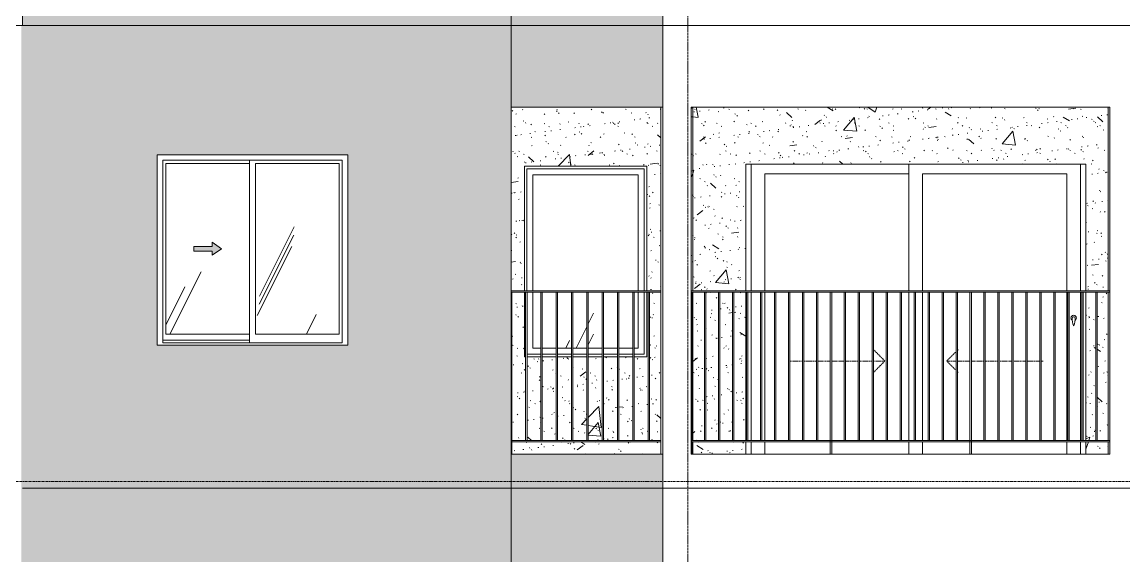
# Model space of a CAD drawing. Header units: millimetres. Extents: x -134153 to 99383, y -5233 to 35400.
# Drawn here: x 56565 to 64664, y 11852 to 15775 of the extents above; entities that cross this region are included whole.
import ezdxf

# ---------------------------------------------------------------- set-up
doc = ezdxf.new("R2010")
doc.units = ezdxf.units.MM
for name, pattern in [('1 NÉT CALL OUT', [6, 3, -3]), ('Centre', [31.75, 6.35, -4.7625, 15.875, -4.7625]), ('Dash', [6, 3, -3]), ('Grid Line', [22.225, 12.7, -3.175, 3.175, -3.175])]:
    doc.linetypes.add(name, pattern=pattern)
for name, color, linetype, lineweight in [('0-2', 250, 'Continuous', 5), ('A-DETL-GENF', 92, 'Continuous', 9), ('A-DETL-GENF-1', 92, '1 NÉT CALL OUT', 9), ('A-DOOR', 31, 'Continuous', 9), ('A-DOOR-FRAM', 31, 'Continuous', 9), ('A-DOOR-HDLN', 31, 'Dash', 9), ('A-FLOR-HRAL', 11, 'Continuous', 9), ('A-FLOR-HRAL-1', 253, 'Continuous', 9), ('A-FLOR-LEVL-2', 51, 'Centre', 9), ('A-GLAZ', 151, 'Continuous', 9), ('A-GLAZ-1', 253, 'Continuous', 9), ('A-GLAZ-2', 7, 'Continuous', 9), ('A-GLAZ-3', 7, '1 NÉT CALL OUT', 9), ('A-WALL', 113, 'Continuous', 9), ('A-WALL-PATT-1', 9, 'Continuous', 9), ('A-WALL-PATT-2', 111, 'Continuous', 5), ('I-WALL', 2, 'Continuous', 9), ('I-WALL-1', 7, 'Continuous', 9), ('S-COLS-1', 7, 'Continuous', 9), ('S-GRID-1', 1, 'Grid Line', 9)]:
    doc.layers.add(name, color=color, linetype=linetype, lineweight=lineweight)
pattern_1 = [(50, (82572.6, 0), (1165.978, -102.01), [121.92, -1341.12]), (355, (82572.6, 0), (-225.554, 1222.763), [97.536, -1072.896]), (100.451, (82669.8, -8.5), (940.433, 1120.746), [103.616, -1139.776]), (46.184, (82572.6, 325.1), (1734.91, -269.074), [182.88, -2011.68]), (96.636, (82717.2, 302.7), (1519.38, 1583.54), [155.42, -1709.66]), (351.184, (82572.6, 325.1), (1519.39, 1583.52), [146.3, -1609.34]), (21, (82735.2, 243.8), (970.332, -654.498), [121.92, -1341.12]), (326, (82735.2, 243.8), (395.533, 1178.804), [97.536, -1072.896]), (71.451, (82816, 189.3), (1365.87, 524.296), [103.616, -1139.776]), (37.5, (82572.62, 0), (19.767, 541.153), [53.645, -1006.246, 53.645, -1035.507, -1076.96]), (37.5, (82572.62, 0), (19.767, 541.153), [-2149.043, 53.645, -1023.315]), (7.5, (82572.6, 0), (427.646, 641.156), [53.645, -567.334, 53.645, -981.862, -410.464]), (7.5, (82572.6, 0), (427.646, 641.156), [-1656.486, 53.645, -356.82]), (327.5, (82210.1, 0), (867.782, -36.665), [53.645, -352.755, 53.645, -1214.323, -1682.496]), (327.5, (82210.1, 0), (867.782, -36.665), [-1674.368, 53.645, -1628.85]), (317.5, (82047.56, 0), (948.028, 162.73), [53.645, -474.675, 53.645, -788.416, -1194.816]), (317.5, (82047.56, 0), (948.028, 162.73), [-1370.38, 53.645, -1141.17])]
pattern_2 = [(37.5, (82572.62, 0), (-5.1206, 156.61216), [5.364, -118.181, 5.364, -132.812, -132.08]), (37.5, (82572.62, 0), (-5.1206, 156.61216), [-261.722, 5.364, -126.716]), (7.5, (82572.62, 0), (143.847, 229.3842), [5.364, -61.285, 5.364, -105.989, -42.672]), (7.5, (82572.62, 0), (143.847, 229.3842), [-178.003, 5.364, -37.308]), (327.5, (82472.65, 0), (253.1176, 0.4601), [5.364, -35.276, 5.364, -140.94, -191.008]), (327.5, (82472.65, 0), (253.1176, 0.4601), [-186.944, 5.364, -185.644]), (317.5, (82472.65, 0), (244.3381, 71.3376), [5.364, -14.956, 5.364, -90.546, -109.728]), (317.5, (82472.65, 0), (244.3381, 71.3376), [-116.23, 5.364, -104.364])]
pattern_3 = [(63.435, (84482.24, 111.3), (-0.002, 1625.6), [567.96, -3066.99]), (63.435, (82856.64, 111.3), (-0.002, 1625.6), [567.96, -3066.99]), (63.435, (85260.4, 425.35), (-0.002, 1625.6), [567.96, -3066.99]), (63.435, (83634.8, 425.35), (-0.002, 1625.6), [567.96, -3066.99]), (63.435, (85142.64, 314.5), (-0.002, 1625.6), [567.96, -3066.99]), (63.435, (83517.04, 314.5), (-0.002, 1625.6), [567.96, -3066.99]), (63.435, (85022.6, 949.4), (-0.002, 1625.6), [276.06, -3358.9]), (63.435, (83397, 949.4), (-0.002, 1625.6), [276.06, -3358.9]), (63.435, (84944.06, 851.15), (-0.002, 1625.6), [567.96, -3066.99]), (63.435, (83318.46, 851.15), (-0.002, 1625.6), [567.96, -3066.99]), (63.435, (84957.9, 921.7), (-0.002, 1625.6), [567.96, -3066.99]), (63.435, (83332.3, 921.7), (-0.002, 1625.6), [567.96, -3066.99]), (63.435, (84302.1, 612.2), (-0.002, 1625.6), [567.96, -3066.99]), (63.435, (82676.5, 612.2), (-0.002, 1625.6), [567.96, -3066.99]), (63.435, (84315.9, 695.35), (-0.002, 1625.6), [567.96, -3066.99]), (63.435, (82690.3, 695.35), (-0.002, 1625.6), [567.96, -3066.99]), (63.435, (84319.65, 755.3), (-0.002, 1625.6), [567.96, -3066.99]), (63.435, (82694.05, 755.3), (-0.002, 1625.6), [567.96, -3066.99])]

# ---------------------------------------------------------------- blocks, each defined once
blk = doc.blocks.new('NCV_TKTC_KET CAU_rvt-2-TKCS_MẶT ĐỨNG HƯỚNG NAM')
at = {"layer": 'S-COLS-1'}
blk.add_line((99752.6, 12600), (99752.6, 15149.3), dxfattribs=at)
blk = doc.blocks.new('M_Fixed - 900 x 1400-V349-TKCS_MẶT ĐỨNG HƯỚNG NAM')
at = {"layer": 'A-GLAZ'}
h = blk.add_hatch(dxfattribs=at)
h.set_pattern_fill('FP_49', color=256, style=0, pattern_type=2)
h.set_pattern_definition([(63.435, (82775.8, 101.6), (-817.87, 2453.59), [1016, -609.6, 1016, -609.6, -1292.49]), (63.435, (82775.8, 101.6), (-817.87, 2453.59), [-3251.2, 406.4, -886.1]), (63.435, (82725, 152.4), (-817.87, 2453.59), [812.8, -1016, 609.6, -609.6, -1495.69]), (63.435, (82725, 152.4), (-817.87, 2453.59), [-3048, 711.2, -784.5]), (63.435, (82725, 304.8), (-817.87, 2453.59), [609.6, -1219.2, 406.4, -609.6, -1698.89]), (63.435, (82725, 304.8), (-817.87, 2453.59), [-2844.8, 914.4, -784.5]), (63.435, (82877.4, 152.4), (-817.87, 2453.59), [609.6, -1219.2, 508, -2206.89]), (63.435, (83029.8, 304.8), (-817.87, 2453.59), [304.8, -1524, 203.2, -2511.69]), (63.435, (82775.8, 558.8), (-817.87, 2453.59), [203.2, -1524, 203.2, -812.8, -1800.49]), (63.435, (82775.8, 558.8), (-817.87, 2453.59), [-2743.2, 508, -1292.5]), (63.435, (83690.2, 406.4), (-817.87, 2453.59), [1016, -1524, 1219.2, -804.81]), (63.435, (83690.2, 254), (-817.87, 2453.59), [1422.4, -1016, 1524, -601.61]), (63.435, (83791.8, 304.8), (-817.87, 2453.59), [1625.6, -812.8, 1219.2, -886.09]), (63.435, (83944.2, 457.2), (-817.87, 2453.59), [1016, -1422.4, 812.8, -1292.49]), (63.435, (83791.8, 762), (-817.87, 2453.59), [508, -2032, 609.6, -1394.09]), (63.435, (84096.6, 609.6), (-817.87, 2453.59), [406.4, -2032, 406.4, -1698.89])])
h.paths.add_polyline_path([(99587.5, 13378), (99587.5, 13790), (99557.6, 13790), (99557.6, 13378)])
h.paths.add_polyline_path([(98995.1, 13378), (99097.6, 13378), (99097.6, 13790), (98995.1, 13790), (98995.1, 13559.5)])
h.paths.add_polyline_path([(99107.6, 13378), (99210.1, 13378), (99210.1, 13790), (99107.6, 13790), (99107.6, 13672)])
h.paths.add_polyline_path([(99220.1, 13378), (99322.6, 13378), (99322.6, 13790), (99220.1, 13790), (99220.1, 13745.5)])
h.paths.add_polyline_path([(99332.6, 13378), (99435.1, 13378), (99435.1, 13790), (99332.6, 13790), (99332.6, 13633)])
h.paths.add_polyline_path([(99547.6, 13378), (99547.6, 13790), (99445.1, 13790), (99445.1, 13378)])
h.paths.add_polyline_path([(98985.1, 13378), (98985.1, 13790), (98882.6, 13790), (98882.6, 13378)])
h.paths.add_polyline_path([(98872.6, 13378), (98872.6, 13790), (98813.5, 13790), (98813.5, 13378)])
h.paths.add_polyline_path([(99235.5, 13800), (99587.5, 13800), (99587.5, 14652), (98813.5, 14652), (98813.5, 13800), (99165.5, 13800)])
at = {"layer": 'A-GLAZ-2'}
for p, q in [((98769.5, 14696), (99631.5, 14696)), ((98769.5, 13800), (98769.5, 14696)), ((99631.5, 14696), (99631.5, 13800)), ((98813.5, 14652), (99587.5, 14652)), ((98813.5, 13800), (98813.5, 14652)), ((99587.5, 14652), (99587.5, 13800)), ((98813.5, 13378), (98813.5, 13790)), ((99587.5, 13790), (99587.5, 13378)), ((99631.5, 13790), (99631.5, 13334)), ((98872.6, 13378), (98813.5, 13378)), ((98985.1, 13378), (98882.6, 13378)), ((99097.6, 13378), (98995.1, 13378)), ((99210.1, 13378), (99107.6, 13378)), ((99322.6, 13378), (99220.1, 13378)), ((99435.1, 13378), (99332.6, 13378)), ((99547.6, 13378), (99445.1, 13378)), ((99587.5, 13378), (99557.6, 13378)), ((98872.6, 13334), (98770.1, 13334)), ((98985.1, 13334), (98882.6, 13334)), ((99097.6, 13334), (98995.1, 13334)), ((99210.1, 13334), (99107.6, 13334)), ((99322.6, 13334), (99220.1, 13334)), ((99435.1, 13334), (99332.6, 13334)), ((99547.6, 13334), (99445.1, 13334)), ((99631.5, 13334), (99557.6, 13334))]:
    blk.add_line(p, q, dxfattribs=at)
blk = doc.blocks.new('Railing - 10mm-901206-TKCS_MẶT ĐỨNG HƯỚNG NAM')
at = {"layer": 'A-FLOR-HRAL-1'}
for p, q in [((106960.064287, 5900), (106960.064287, 6990)), ((106970.064287, 5900), (106970.064287, 6990))]:
    blk.add_line(p, q, dxfattribs=at)
blk = doc.blocks.new('Railing - 50 x 10mm-V265-TKCS_MẶT ĐỨNG HƯỚNG NAM')
at = {"layer": 'A-FLOR-HRAL-1'}
for p in [(98652.564287, 6990), (98657.564287, 5800)]:
    blk.add_line(p, (98657.564287, 6990), dxfattribs=at)
blk = doc.blocks.new('Railing - Railing-V352-TKCS_MẶT ĐỨNG HƯỚNG NAM')
at = {"layer": 'A-FLOR-HRAL-1'}
for p, q in [((98652.564287, 12700), (99752.564287, 12700)), ((99752.564287, 12690), (98652.564287, 12690))]:
    blk.add_line(p, q, dxfattribs=at)
for name, p in [('Railing - 50 x 10mm-V265-TKCS_MẶT ĐỨNG HƯỚNG NAM', (0, 6800)), ('Railing - 10mm-901206-TKCS_MẶT ĐỨNG HƯỚNG NAM', (-8200, 6800)), ('Railing - 10mm-901206-TKCS_MẶT ĐỨNG HƯỚNG NAM', (-8087.5, 6800)), ('Railing - 10mm-901206-TKCS_MẶT ĐỨNG HƯỚNG NAM', (-7975, 6800)), ('Railing - 10mm-901206-TKCS_MẶT ĐỨNG HƯỚNG NAM', (-7862.5, 6800)), ('Railing - 10mm-901206-TKCS_MẶT ĐỨNG HƯỚNG NAM', (-7750, 6800)), ('Railing - 10mm-901206-TKCS_MẶT ĐỨNG HƯỚNG NAM', (-7637.5, 6800)), ('Railing - 10mm-901206-TKCS_MẶT ĐỨNG HƯỚNG NAM', (-7525, 6800)), ('Railing - 10mm-901206-TKCS_MẶT ĐỨNG HƯỚNG NAM', (-7412.5, 6800)), ('Railing - 10mm-901206-TKCS_MẶT ĐỨNG HƯỚNG NAM', (-7300, 6800))]:
    blk.add_blockref(name, p)
blk = doc.blocks.new('Top Rail Type - Top Rail_Internal_-883260-TKCS_MẶT ĐỨNG HƯỚNG NAM')
at = {"layer": 'A-FLOR-HRAL-1'}
for p, q in [((99752.564287, 7000), (98652.564287, 7000)), ((98652.564287, 6990), (99752.564287, 6990))]:
    blk.add_line(p, q, dxfattribs=at)
blk = doc.blocks.new('NCV_TKTC_TANG 3 - 4_rvt-3-TKCS_MẶT ĐỨNG HƯỚNG NAM')
at = {"layer": 'A-WALL-PATT-1'}
h = blk.add_hatch(dxfattribs=at)
h.set_pattern_fill('FP_31', color=256, style=0, pattern_type=2)
h.set_pattern_definition(pattern_1)
h.paths.add_polyline_path([(98657.6, 12600), (99752.6, 12600), (99752.6, 12690), (98657.6, 12690)])
h.paths.add_polyline_path([(98995.1, 12700), (99097.6, 12700), (99097.6, 13315), (98995.1, 13315), (98995.1, 13121.3)])
h.paths.add_polyline_path([(99107.6, 12700), (99210.1, 12700), (99210.1, 13315), (99107.6, 13315), (99107.6, 13032.2)])
h.paths.add_polyline_path([(99220.1, 12700), (99322.6, 12700), (99322.6, 13315), (99220.1, 13315), (99220.1, 12943.1)])
h.paths.add_polyline_path([(99332.6, 12700), (99435.1, 12700), (99435.1, 13315), (99332.6, 13315), (99332.6, 12854)])
h.paths.add_polyline_path([(98985.1, 12700), (98985.1, 13315), (98882.6, 13315), (98882.6, 12700)])
h.paths.add_polyline_path([(99445.1, 12700), (99547.6, 12700), (99547.6, 13315), (99445.1, 13315), (99445.1, 12764.9)])
h.paths.add_polyline_path([(99557.6, 12700), (99660.1, 12700), (99660.1, 13790), (99650.5, 13790), (99650.5, 13315), (99557.6, 13315)])
h.paths.add_polyline_path([(98872.6, 12700), (98872.6, 13315), (98770.1, 13315), (98770.1, 12700)])
h.paths.add_polyline_path([(98760.1, 12700), (98760.1, 13315), (98750.5, 13315), (98750.5, 13790), (98657.6, 13790), (98657.6, 12700)])
h.paths.add_polyline_path([(99752.6, 12700), (99752.6, 13790), (99670.1, 13790), (99670.1, 12700)])
h.paths.add_polyline_path([(98652.6, 13800), (98750.5, 13800), (98750.5, 14715), (99650.5, 14715), (99650.5, 13800), (99752.6, 13800), (99752.6, 15149.3), (98652.6, 15149.3), (98652.6, 14242.8)])
h = blk.add_hatch(dxfattribs=at)
h.set_pattern_fill('FP_32', color=256, style=0, pattern_type=2)
h.set_pattern_definition(pattern_2)
h.paths.add_polyline_path([(98657.6, 12600), (99752.6, 12600), (99752.6, 12690), (98657.6, 12690)])
h.paths.add_polyline_path([(98995.1, 12700), (99097.6, 12700), (99097.6, 13315), (98995.1, 13315), (98995.1, 13121.3)])
h.paths.add_polyline_path([(99107.6, 12700), (99210.1, 12700), (99210.1, 13315), (99107.6, 13315), (99107.6, 13032.2)])
h.paths.add_polyline_path([(99220.1, 12700), (99322.6, 12700), (99322.6, 13315), (99220.1, 13315), (99220.1, 12943.1)])
h.paths.add_polyline_path([(99332.6, 12700), (99435.1, 12700), (99435.1, 13315), (99332.6, 13315), (99332.6, 12854)])
h.paths.add_polyline_path([(98985.1, 12700), (98985.1, 13315), (98882.6, 13315), (98882.6, 12700)])
h.paths.add_polyline_path([(99445.1, 12700), (99547.6, 12700), (99547.6, 13315), (99445.1, 13315), (99445.1, 12764.9)])
h.paths.add_polyline_path([(99557.6, 12700), (99660.1, 12700), (99660.1, 13790), (99650.5, 13790), (99650.5, 13315), (99557.6, 13315)])
h.paths.add_polyline_path([(98872.6, 12700), (98872.6, 13315), (98770.1, 13315), (98770.1, 12700)])
h.paths.add_polyline_path([(98760.1, 12700), (98760.1, 13315), (98750.5, 13315), (98750.5, 13790), (98657.6, 13790), (98657.6, 12700)])
h.paths.add_polyline_path([(99752.6, 12700), (99752.6, 13790), (99670.1, 13790), (99670.1, 12700)])
h.paths.add_polyline_path([(98652.6, 13800), (98750.5, 13800), (98750.5, 14715), (99650.5, 14715), (99650.5, 13800), (99752.6, 13800), (99752.6, 15149.3), (98652.6, 15149.3), (98652.6, 14242.8)])
h = blk.add_hatch(dxfattribs=at)
h.set_pattern_fill('FP_31', color=256, style=0, pattern_type=2)
h.set_pattern_definition(pattern_1)
h.paths.add_polyline_path([(99987.6, 12600), (99987.1, 12690), (99982.6, 12690), (99982.6, 12600), (99987.4, 12600)])
h.paths.add_polyline_path([(99987.6, 12700), (99987.6, 13790), (99982.6, 13790), (99982.6, 12700), (99987.1, 12700)])
h.paths.add_polyline_path([(99977.6, 13800), (99987.6, 13800), (99987.6, 15150), (99977.6, 15150), (99977.6, 14242.8)])
h = blk.add_hatch(dxfattribs=at)
h.set_pattern_fill('FP_32', color=256, style=0, pattern_type=2)
h.set_pattern_definition(pattern_2)
h.paths.add_polyline_path([(99987.6, 12600), (99987.1, 12690), (99982.6, 12690), (99982.6, 12600), (99987.4, 12600)])
h.paths.add_polyline_path([(99987.6, 12700), (99987.6, 13790), (99982.6, 13790), (99982.6, 12700), (99987.1, 12700)])
h.paths.add_polyline_path([(99977.6, 13800), (99987.6, 13800), (99987.6, 15150), (99977.6, 15150), (99977.6, 14242.8)])
h = blk.add_hatch(dxfattribs=at)
h.set_pattern_fill('FP_31', color=256, style=0, pattern_type=2)
h.set_pattern_definition(pattern_1)
h.paths.add_polyline_path([(100013.2, 12600), (100377.6, 12600), (100377.6, 12690), (99987.6, 12690), (99987.6, 12600), (100003.9, 12600)])
h.paths.add_polyline_path([(103031.7, 12600), (103042.6, 12600), (103042.6, 12690), (102877.6, 12690), (102877.6, 12600)])
h.paths.add_polyline_path([(100021.4, 12700), (100075.2, 12700), (100075.2, 13790), (99987.6, 13790), (99987.6, 12700)])
h.paths.add_polyline_path([(100085.2, 12700), (100177.9, 12700), (100177.9, 13790), (100085.2, 13790), (100085.2, 12734.6)])
h.paths.add_polyline_path([(100187.9, 12700), (100280.6, 12700), (100280.6, 13790), (100187.9, 13790), (100187.9, 12862.9)])
h.paths.add_polyline_path([(103024.5, 12700), (103042.6, 12700), (103042.6, 13790), (102959.8, 13790), (102959.8, 12700)])
h.paths.add_polyline_path([(102949.8, 12700), (102949.8, 13790), (102877.6, 13790), (102877.6, 12700)])
h.paths.add_polyline_path([(100377.6, 12700), (100377.6, 13790), (100290.6, 13790), (100290.6, 12700)])
h.paths.add_polyline_path([(100218.5, 13800), (100377.6, 13800), (100377.6, 14730), (102877.6, 14730), (102877.6, 13800), (103042.6, 13800), (103042.6, 15150), (99987.6, 15150), (99987.6, 13800), (100214.4, 13800)])
h = blk.add_hatch(dxfattribs=at)
h.set_pattern_fill('FP_32', color=256, style=0, pattern_type=2)
h.set_pattern_definition(pattern_2)
h.paths.add_polyline_path([(100013.2, 12600), (100377.6, 12600), (100377.6, 12690), (99987.6, 12690), (99987.6, 12600), (100003.9, 12600)])
h.paths.add_polyline_path([(103031.7, 12600), (103042.6, 12600), (103042.6, 12690), (102877.6, 12690), (102877.6, 12600)])
h.paths.add_polyline_path([(100021.4, 12700), (100075.2, 12700), (100075.2, 13790), (99987.6, 13790), (99987.6, 12700)])
h.paths.add_polyline_path([(100085.2, 12700), (100177.9, 12700), (100177.9, 13790), (100085.2, 13790), (100085.2, 12734.6)])
h.paths.add_polyline_path([(100187.9, 12700), (100280.6, 12700), (100280.6, 13790), (100187.9, 13790), (100187.9, 12862.9)])
h.paths.add_polyline_path([(103024.5, 12700), (103042.6, 12700), (103042.6, 13790), (102959.8, 13790), (102959.8, 12700)])
h.paths.add_polyline_path([(102949.8, 12700), (102949.8, 13790), (102877.6, 13790), (102877.6, 12700)])
h.paths.add_polyline_path([(100377.6, 12700), (100377.6, 13790), (100290.6, 13790), (100290.6, 12700)])
h.paths.add_polyline_path([(100218.5, 13800), (100377.6, 13800), (100377.6, 14730), (102877.6, 14730), (102877.6, 13800), (103042.6, 13800), (103042.6, 15150), (99987.6, 15150), (99987.6, 13800), (100214.4, 13800)])
at = {"layer": 'I-WALL-1'}
for p, q in [((99987.6, 15150), (99987.6, 13800)), ((103042.6, 13800), (103042.6, 15150)), ((98750.5, 13800), (98750.5, 14715)), ((98750.5, 14715), (99650.5, 14715)), ((99650.5, 14715), (99650.5, 13800)), ((100377.6, 13800), (100377.6, 14730)), ((100377.6, 14730), (102877.6, 14730)), ((102877.6, 14730), (102877.6, 13800)), ((98750.5, 13315), (98750.5, 13790)), ((99650.5, 13790), (99650.5, 13315)), ((99987.6, 13790), (99987.6, 12700)), ((100377.6, 12700), (100377.6, 13790)), ((102877.6, 13790), (102877.6, 12700)), ((103042.6, 12700), (103042.6, 13790)), ((98760.1, 13315), (98750.5, 13315)), ((98872.6, 13315), (98770.1, 13315)), ((98985.1, 13315), (98882.6, 13315)), ((99097.6, 13315), (98995.1, 13315)), ((99210.1, 13315), (99107.6, 13315)), ((99322.6, 13315), (99220.1, 13315)), ((99435.1, 13315), (99332.6, 13315)), ((99547.6, 13315), (99445.1, 13315)), ((99650.5, 13315), (99557.6, 13315)), ((99987.6, 12690), (99987.6, 12600)), ((100377.6, 12600), (100377.6, 12690)), ((102877.6, 12690), (102877.6, 12600)), ((103042.6, 12600), (103042.6, 12690))]:
    blk.add_line(p, q, dxfattribs=at)
at = {"layer": 'A-FLOR-HRAL-1'}
for name, p in [('Top Rail Type - Top Rail_Internal_-883260-TKCS_MẶT ĐỨNG HƯỚNG NAM', (0, 6800)), ('Railing - Railing-V352-TKCS_MẶT ĐỨNG HƯỚNG NAM', (0, 0))]:
    blk.add_blockref(name, p, dxfattribs=at)
at = {"layer": 'A-GLAZ-1'}
blk.add_blockref('M_Fixed - 900 x 1400-V349-TKCS_MẶT ĐỨNG HƯỚNG NAM', (0, 0), dxfattribs=at)
blk = doc.blocks.new('1_FAMILY RVT - W01-WxH 1400x1400xmm-V385-TKCS_MẶT ĐỨNG HƯỚNG NAM')
at = {"layer": 'A-DETL-GENF-1'}
blk.add_hatch(color=256, dxfattribs=at).paths.add_polyline_path([(96457.1, 14062.1), (96524.8, 14109.5), (96457.1, 14157), (96455.9, 14126.5), (96321.6, 14126.5), (96321.6, 14092.6), (96457.1, 14092.6)])
at = {"layer": 'A-GLAZ'}
h = blk.add_hatch(dxfattribs=at)
h.set_pattern_fill('FP_30', color=256, style=0, pattern_type=2)
h.set_pattern_definition(pattern_3)
h.paths.add_polyline_path([(96730.3, 13482.6), (96730.3, 14736.5), (96116.1, 14736.5), (96116.1, 13482.6), (96455.9, 13482.6)])
h.paths.add_polyline_path([(96457.1, 14062.1), (96455.9, 14092.6), (96321.6, 14092.6), (96321.6, 14126.5), (96457.1, 14126.5), (96457.1, 14157), (96524.8, 14109.5), (96500.6, 14092.6)])
h = blk.add_hatch(dxfattribs=at)
h.set_pattern_fill('FP_30', color=256, style=0, pattern_type=2)
h.set_pattern_definition(pattern_3)
h.paths.add_polyline_path([(97389.1, 13482.6), (97389.1, 14736.5), (96774.8, 14736.5), (96774.8, 13482.6)])
at = {"layer": 'A-DETL-GENF'}
for p, q in [((96321.6, 14126.5), (96321.6, 14092.6)), ((96321.6, 14126.5), (96457.1, 14126.5)), ((96457.1, 14126.5), (96321.6, 14126.5)), ((96321.6, 14126.5), (96321.6, 14092.6)), ((96321.6, 14092.6), (96457.1, 14092.6)), ((96321.6, 14092.6), (96457.1, 14092.6)), ((96457.1, 14157), (96457.1, 14126.5)), ((96524.8, 14109.5), (96457.1, 14157)), ((96524.8, 14109.5), (96457.1, 14157)), ((96457.1, 14157), (96457.1, 14126.5)), ((96524.8, 14109.5), (96457.1, 14062.1)), ((96457.1, 14062.1), (96524.8, 14109.5)), ((96457.1, 14092.6), (96457.1, 14062.1)), ((96457.1, 14092.6), (96457.1, 14062.1))]:
    blk.add_line(p, q, dxfattribs=at)
at = {"layer": 'A-GLAZ'}
for p, q in [((97452.6, 14800), (96052.6, 14800)), ((96052.6, 14800), (96052.6, 13400)), ((96093.5, 14759.1), (97411.6, 14759.1)), ((96093.5, 13419), (96093.5, 14759.1)), ((96730.3, 14759.1), (96730.3, 13419)), ((97411.6, 13419), (97411.6, 14759.1)), ((97452.6, 14800), (97452.6, 13400)), ((96116.1, 14736.5), (96116.1, 13482.6)), ((96730.3, 14736.5), (96116.1, 14736.5)), ((96774.8, 13482.6), (96774.8, 14736.5)), ((96774.8, 14736.5), (97389.1, 14736.5)), ((97389.1, 14736.5), (97389.1, 13482.6)), ((96116.1, 13482.6), (96730.3, 13482.6)), ((97389.1, 13482.6), (96774.8, 13482.6)), ((97452.6, 13400), (96052.6, 13400)), ((96730.3, 13438.1), (96093.5, 13438.1)), ((96730.3, 13438.1), (96093.5, 13438.1)), ((97411.6, 13419), (96093.5, 13419))]:
    blk.add_line(p, q, dxfattribs=at)
blk = doc.blocks.new('DEG_02-DEG_03 - DEG_02-2500x2400mm-CỬA ĐI 02 CÁNH TRƯỢT-V252-TKCS_MẶT ĐỨNG HƯỚNG NAM')
at = {"layer": 'A-DOOR'}
for p, q in [((100517.6, 11260), (100517.6, 10400)), ((100517.6, 11260), (101577.6, 11260)), ((101577.6, 10400), (101577.6, 11330)), ((101677.6, 11260), (101677.6, 10400)), ((101677.6, 11260), (102737.6, 11260)), ((102737.6, 10400), (102737.6, 11260)), ((102837.6, 11330), (102837.6, 10400)), ((100517.6, 10390), (100517.6, 9300)), ((101577.6, 9300), (101577.6, 10390)), ((101677.6, 10390), (101677.6, 9300)), ((102737.6, 9300), (102737.6, 10390)), ((102837.6, 10390), (102837.6, 9300)), ((100517.6, 9290), (100517.6, 9200)), ((101577.6, 9200), (101577.6, 9290)), ((101677.6, 9290), (101677.6, 9200)), ((102737.6, 9200), (102737.6, 9290)), ((102837.6, 9290), (102837.6, 9200))]:
    blk.add_line(p, q, dxfattribs=at)
at = {"layer": 'A-DOOR', "flags": 128}
blk.add_lwpolyline([(102789.1, 10208.7), (102789.1, 10208.7), (102789, 10208.7), (102789, 10208.7), (102789, 10208.7), (102789, 10208.7), (102789, 10208.7), (102789, 10208.7), (102788.9, 10208.7), (102788.9, 10208.7), (102788.9, 10208.7), (102788.9, 10208.7), (102788.8, 10208.7), (102788.8, 10208.7), (102788.8, 10208.7), (102788.7, 10208.7), (102788.7, 10208.7), (102788.7, 10208.7), (102788.6, 10208.7), (102788.6, 10208.7), (102788.5, 10208.7), (102788.5, 10208.7), (102788.4, 10208.7), (102788.4, 10208.7), (102788.3, 10208.7), (102788.3, 10208.7), (102788.2, 10208.7), (102788.2, 10208.7), (102788.1, 10208.7), (102788.1, 10208.7), (102788, 10208.7), (102787.9, 10208.7), (102787.9, 10208.7), (102787.8, 10208.7), (102787.8, 10208.7), (102787.7, 10208.7), (102787.6, 10208.7), (102787.6, 10208.7), (102787.5, 10208.7), (102787.5, 10208.7), (102787.4, 10208.7), (102787.3, 10208.7), (102787.3, 10208.7), (102787.2, 10208.7), (102787.2, 10208.7), (102787.1, 10208.7), (102787.1, 10208.7), (102787, 10208.7), (102786.9, 10208.7), (102786.9, 10208.7), (102786.8, 10208.7), (102786.8, 10208.7), (102786.7, 10208.7), (102786.7, 10208.7), (102786.6, 10208.7), (102786.6, 10208.7), (102786.5, 10208.7), (102786.5, 10208.7), (102786.5, 10208.7), (102786.4, 10208.7), (102786.4, 10208.7), (102786.3, 10208.7), (102786.3, 10208.7), (102786.3, 10208.7), (102786.2, 10208.7), (102786.2, 10208.7), (102786.2, 10208.7), (102786.2, 10208.7), (102786.2, 10208.7), (102786.1, 10208.7), (102786.1, 10208.7), (102786.1, 10208.7), (102786.1, 10208.7), (102786.1, 10208.7), (102786.1, 10208.7), (102786.1, 10208.7)], dxfattribs=at)
at = {"layer": 'A-DOOR'}
for centre, radius, start, end in [((102787.6, 10200), 20, 0, 180), ((102786.1, 10199.2), 9.45, 90, 180), ((102789.1, 10199.2), 9.45, 0, 90), ((102787.6, 10200), 20, 180, 240), ((102941.4, 10199.2), 164.8, 180, 199.13397), ((102787.9, 10146), 2.34, 199.13397, 261.03098), ((102787.2, 10146), 2.34, 278.96902, 340.86603), ((102633.8, 10199.2), 164.8, 340.86603, 0), ((102787.6, 10200), 20, 300, 0)]:
    blk.add_arc(centre, radius, start, end, dxfattribs=at)
at = {"layer": 'A-DOOR-FRAM'}
for p, q in [((100417.6, 10400), (100417.6, 11330)), ((102837.6, 10400), (102837.6, 11330)), ((100417.6, 9300), (100417.6, 10390)), ((102837.6, 9300), (102837.6, 10390)), ((100417.6, 9200), (100417.6, 9290)), ((102837.6, 9200), (102837.6, 9290))]:
    blk.add_line(p, q, dxfattribs=at)
at = {"layer": 'A-DOOR-HDLN'}
for p, q in [((101400.3, 9884.2), (101317.2, 9967.3)), ((101933.2, 9962.6), (101939.7, 9969.1)), ((100701.2, 9884.2), (100793.9, 9884.2)), ((100803.9, 9884.2), (100896.5, 9884.2)), ((100906.5, 9884.2), (100999.2, 9884.2)), ((101009.2, 9884.2), (101101.9, 9884.2)), ((101111.9, 9884.2), (101204.5, 9884.2)), ((101215.6, 9884.2), (101307.2, 9884.2)), ((101400.3, 9884.2), (101317.2, 9801.1)), ((101317.2, 9884.2), (101400.3, 9884.2)), ((101854.8, 9884.2), (101923.2, 9952.6)), ((101854.8, 9884.2), (101923.2, 9815.8)), ((101923.2, 9884.2), (101854.8, 9884.2)), ((102025.9, 9884.2), (101933.2, 9884.2)), ((102128.5, 9884.2), (102035.9, 9884.2)), ((102231.2, 9884.2), (102138.5, 9884.2)), ((102333.8, 9884.2), (102241.2, 9884.2)), ((102436.5, 9884.2), (102343.8, 9884.2)), ((102539.2, 9884.2), (102446.5, 9884.2)), ((102564.8, 9884.2), (102549.2, 9884.2)), ((101933.2, 9805.8), (101939.7, 9799.4))]:
    blk.add_line(p, q, dxfattribs=at)
blk = doc.blocks.new('Railing - 10mm-1251313-TKCS_MẶT ĐỨNG HƯỚNG NAM')
at = {"layer": 'A-FLOR-HRAL'}
for p, q in [((52620.064287, 5900), (52620.064287, 6990)), ((52630.064287, 5900), (52630.064287, 6990))]:
    blk.add_line(p, q, dxfattribs=at)
blk = doc.blocks.new('Railing - 50 x 10mm-1251315-TKCS_MẶT ĐỨNG HƯỚNG NAM')
at = {"layer": 'A-FLOR-HRAL'}
for p, q in [((51697.564287, 5800), (51697.564287, 6990)), ((51707.564287, 6990), (51697.564287, 6990)), ((51707.564287, 5800), (51707.564287, 6990))]:
    blk.add_line(p, q, dxfattribs=at)
blk = doc.blocks.new('Railing - 50 x 10mm-1251311-TKCS_MẶT ĐỨNG HƯỚNG NAM')
at = {"layer": 'A-FLOR-HRAL'}
for p in [(52722.564287, 5800), (52727.564287, 6990)]:
    blk.add_line(p, (52722.564287, 6990), dxfattribs=at)
blk = doc.blocks.new('Railing - 50 x 10mm-V294-TKCS_MẶT ĐỨNG HƯỚNG NAM')
at = {"layer": 'A-FLOR-HRAL'}
blk.add_line((103052.5, 5800), (103052.5, 6990), dxfattribs=at)
blk = doc.blocks.new('Railing - Railing-4539312-TKCS_MẶT ĐỨNG HƯỚNG NAM')
at = {"layer": 'A-FLOR-HRAL'}
for p, q in [((99977.6, 12700), (103052.6, 12700)), ((103052.6, 12690), (99977.6, 12690))]:
    blk.add_line(p, q, dxfattribs=at)
at = {"extrusion": (0, 0, -1), "zscale": -1}
for name, p in [('Railing - 50 x 10mm-1251311-TKCS_MẶT ĐỨNG HƯỚNG NAM', (-152705.1, 6800)), ('Railing - 10mm-1251313-TKCS_MẶT ĐỨNG HƯỚNG NAM', (-152705.3, 6800)), ('Railing - 10mm-1251313-TKCS_MẶT ĐỨNG HƯỚNG NAM', (-152808, 6800)), ('Railing - 10mm-1251313-TKCS_MẶT ĐỨNG HƯỚNG NAM', (-152910.6, 6800)), ('Railing - 10mm-1251313-TKCS_MẶT ĐỨNG HƯỚNG NAM', (-153013.3, 6800)), ('Railing - 10mm-1251313-TKCS_MẶT ĐỨNG HƯỚNG NAM', (-153116, 6800)), ('Railing - 10mm-1251313-TKCS_MẶT ĐỨNG HƯỚNG NAM', (-153218.6, 6800)), ('Railing - 10mm-1251313-TKCS_MẶT ĐỨNG HƯỚNG NAM', (-153321.3, 6800)), ('Railing - 10mm-1251313-TKCS_MẶT ĐỨNG HƯỚNG NAM', (-153423.9, 6800)), ('Railing - 10mm-1251313-TKCS_MẶT ĐỨNG HƯỚNG NAM', (-153526.6, 6800)), ('Railing - 50 x 10mm-1251315-TKCS_MẶT ĐỨNG HƯỚNG NAM', (-152706.8, 6800)), ('Railing - 10mm-1251313-TKCS_MẶT ĐỨNG HƯỚNG NAM', (-153731.9, 6800)), ('Railing - 10mm-1251313-TKCS_MẶT ĐỨNG HƯỚNG NAM', (-153834.6, 6800)), ('Railing - 10mm-1251313-TKCS_MẶT ĐỨNG HƯỚNG NAM', (-153937.3, 6800)), ('Railing - 10mm-1251313-TKCS_MẶT ĐỨNG HƯỚNG NAM', (-154039.9, 6800)), ('Railing - 10mm-1251313-TKCS_MẶT ĐỨNG HƯỚNG NAM', (-154142.6, 6800)), ('Railing - 10mm-1251313-TKCS_MẶT ĐỨNG HƯỚNG NAM', (-154245.3, 6800)), ('Railing - 10mm-1251313-TKCS_MẶT ĐỨNG HƯỚNG NAM', (-154347.9, 6800)), ('Railing - 10mm-1251313-TKCS_MẶT ĐỨNG HƯỚNG NAM', (-154450.6, 6800)), ('Railing - 10mm-1251313-TKCS_MẶT ĐỨNG HƯỚNG NAM', (-154553.3, 6800)), ('Railing - 50 x 10mm-1251315-TKCS_MẶT ĐỨNG HƯỚNG NAM', (-153733.4, 6800)), ('Railing - 10mm-1251313-TKCS_MẶT ĐỨNG HƯỚNG NAM', (-154758.6, 6800)), ('Railing - 10mm-1251313-TKCS_MẶT ĐỨNG HƯỚNG NAM', (-154861.2, 6800)), ('Railing - 10mm-1251313-TKCS_MẶT ĐỨNG HƯỚNG NAM', (-154963.9, 6800)), ('Railing - 10mm-1251313-TKCS_MẶT ĐỨNG HƯỚNG NAM', (-155066.6, 6800)), ('Railing - 10mm-1251313-TKCS_MẶT ĐỨNG HƯỚNG NAM', (-155169.2, 6800)), ('Railing - 10mm-1251313-TKCS_MẶT ĐỨNG HƯỚNG NAM', (-155271.9, 6800)), ('Railing - 10mm-1251313-TKCS_MẶT ĐỨNG HƯỚNG NAM', (-155374.6, 6800)), ('Railing - 10mm-1251313-TKCS_MẶT ĐỨNG HƯỚNG NAM', (-155477.2, 6800)), ('Railing - 10mm-1251313-TKCS_MẶT ĐỨNG HƯỚNG NAM', (-155579.9, 6800))]:
    blk.add_blockref(name, p, dxfattribs=at)
blk.add_blockref('Railing - 50 x 10mm-V294-TKCS_MẶT ĐỨNG HƯỚNG NAM', (0, 6800))
blk = doc.blocks.new('Top Rail Type - Top Rail_Internal_-4539313-TKCS_MẶT ĐỨNG HƯỚNG NAM')
at = {"layer": 'A-FLOR-HRAL'}
for p, q in [((103052.564287, 13800), (99977.564287, 13800)), ((99977.564287, 13790), (103052.564287, 13790))]:
    blk.add_line(p, q, dxfattribs=at)

msp = doc.modelspace()

# ---------------------------------------------------------------- hatches: boundary and pattern name
at = {"layer": 'A-WALL-PATT-2'}
h = msp.add_hatch(color=256, dxfattribs=at)
h.paths.add_polyline_path([(59548.7, 15750), (60158.9, 15750), (60158.9, 19150), (56568.9, 19149.2), (56568.9, 15750), (57962.2, 15750)])
h.paths.add_polyline_path([(57599.8, 16800), (57558.9, 16800), (57558.9, 18200), (58958.9, 18200), (58958.9, 16800), (57962.2, 16800)])
for points in [[(61273.9, 15750), (61273.9, 16000), (60158.9, 16000), (60158.9, 15750), (61135.3, 15750)], [(60158.9, 15149.3), (61273.9, 15150), (61273.9, 15750), (60158.9, 15750)], [(60158.9, 12350), (61273.9, 12350), (61273.9, 12600), (60158.9, 12600)], [(61135.3, 11749.3), (61273.9, 11750), (61273.9, 12350), (60158.9, 12350), (60158.9, 11749.3)]]:
    msp.add_hatch(color=256, dxfattribs=at).paths.add_polyline_path(points)
h = msp.add_hatch(color=256, dxfattribs=at)
h.paths.add_polyline_path([(57962.2, 12350), (60158.9, 12350), (60158.9, 15750), (56558.9, 15750), (56558.9, 12350), (56568.9, 12350)])
h.paths.add_polyline_path([(57558.9, 13400), (57558.9, 14800), (58958.9, 14800), (58958.9, 13400), (57599.8, 13400)])
h = msp.add_hatch(color=256, dxfattribs=at)
h.paths.add_polyline_path([(56568.9, 8950), (60158.9, 8950), (60158.9, 12350), (56558.9, 12350), (56558.9, 8950)])
h.paths.add_polyline_path([(57599.8, 10000), (57558.9, 10000), (57558.9, 11400), (58958.9, 11400), (58958.9, 10000), (57962.2, 10000)])

# ---------------------------------------------------------------- linework, layer by layer
at = {"layer": 'A-FLOR-LEVL-2'}
msp.add_line((-12769.4, 12400), (95658.9, 12400), dxfattribs=at)
at = {"layer": 'A-WALL'}
for p, q in [((56568.9, 29350), (56568.9, 15750)), ((61273.9, 5600), (61273.9, 22550)), ((45243.9, 15750), (60158.9, 15750)), ((60158.9, 15750), (56568.9, 15750)), ((61273.9, 15750), (68358.9, 15750)), ((68358.9, 15750), (61273.9, 15750)), ((60158.9, 12600), (60158.9, 15149.3)), ((61483.9, 15150), (64558.9, 15150)), ((61483.9, 12600), (61483.9, 15150)), ((64558.9, 15150), (64558.9, 12600)), ((64558.9, 12600), (61483.9, 12600)), ((60158.9, 12350), (56568.9, 12350)), ((56568.9, 12350), (60158.9, 12350)), ((68358.9, 12350), (61273.9, 12350)), ((61273.9, 12350), (68358.9, 12350))]:
    msp.add_line(p, q, dxfattribs=at)
at = {"layer": 'I-WALL'}
for p, q in [((60158.9, 16000), (60158.9, 15750)), ((60158.9, 15750), (61273.9, 15750)), ((61273.9, 15750), (60158.9, 15750)), ((60158.9, 15750), (60158.9, 15149.3)), ((60158.9, 15149.3), (61273.9, 15149.3)), ((61273.9, 12600), (60158.9, 12600)), ((60158.9, 12600), (60158.9, 12350)), ((61273.9, 12350), (60158.9, 12350)), ((60158.9, 12350), (60158.9, 11749.3)), ((60158.9, 12350), (61273.9, 12350))]:
    msp.add_line(p, q, dxfattribs=at)
at = {"layer": 'S-GRID-1'}
msp.add_line((61458.9, 856.3), (61458.9, 30285.9), dxfattribs=at)

# ---------------------------------------------------------------- block references
at = {"layer": '0-2'}
for name in ['NCV_TKTC_KET CAU_rvt-2-TKCS_MẶT ĐỨNG HƯỚNG NAM', 'NCV_TKTC_TANG 3 - 4_rvt-3-TKCS_MẶT ĐỨNG HƯỚNG NAM']:
    msp.add_blockref(name, (-38493.7, 0), dxfattribs=at)
at = {"layer": 'A-DOOR'}
msp.add_blockref('DEG_02-DEG_03 - DEG_02-2500x2400mm-CỬA ĐI 02 CÁNH TRƯỢT-V252-TKCS_MẶT ĐỨNG HƯỚNG NAM', (-38493.7, 3400), dxfattribs=at)
at = {"layer": 'A-FLOR-HRAL'}
for name in ['Top Rail Type - Top Rail_Internal_-4539313-TKCS_MẶT ĐỨNG HƯỚNG NAM', 'Railing - Railing-4539312-TKCS_MẶT ĐỨNG HƯỚNG NAM']:
    msp.add_blockref(name, (-38493.7, 0), dxfattribs=at)
at = {"layer": 'A-GLAZ-3'}
msp.add_blockref('1_FAMILY RVT - W01-WxH 1400x1400xmm-V385-TKCS_MẶT ĐỨNG HƯỚNG NAM', (-38493.7, 0), dxfattribs=at)

doc.saveas('drawing.dxf')
